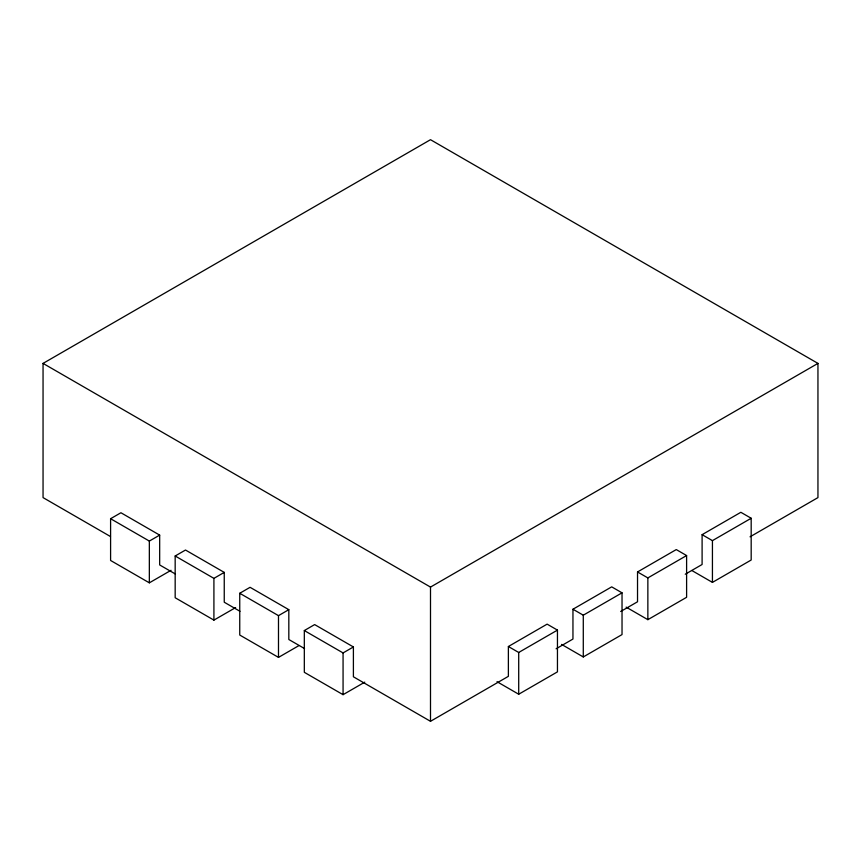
<?xml version="1.0" encoding="UTF-8"?>
<svg xmlns="http://www.w3.org/2000/svg" width="861" height="861" viewBox="0 0 861 861"><rect width="100%" height="100%" fill="white"/><g stroke="black" fill="none" stroke-linecap="round" stroke-linejoin="round"><path stroke-width="1.29" d="M110.466 536.532L43.05 497.604L43.05 363.396L430.5 139.697L817.95 363.396L817.95 497.604L750.049 536.812M171.048 570.305L149.34 582.832L110.595 560.468L110.595 518.709L120.927 512.747L159.672 535.111L159.672 564.945L175.396 574.018M110.595 518.709L149.34 541.074L159.672 535.111M235.623 607.586L213.915 620.114L175.17 597.749L175.17 555.991L185.502 550.028L224.247 572.393L224.247 602.226L239.971 611.299M175.17 555.991L213.915 578.366L224.247 572.393M299.058 645.524L278.49 657.395L239.745 635.031L239.745 593.272L250.077 587.31L288.822 609.674L288.822 639.508L304.546 648.581M239.745 593.272L278.49 615.647L288.822 609.674M364.773 682.149L343.065 694.676L304.32 672.312L304.32 630.553L314.652 624.591L353.397 646.955L353.397 676.789L430.5 721.303L508.377 676.337L508.377 646.514L547.122 624.139L557.454 630.112L557.454 671.86L518.709 694.235L497.001 681.697M43.05 363.396L430.5 587.084L817.95 363.396M304.32 630.553L343.065 652.929L353.397 646.955M556.109 648.785L572.952 639.056L572.952 609.233L611.697 586.858L622.029 592.831L622.029 634.579L583.284 656.954L561.576 644.415M620.684 611.504L637.527 601.774L637.527 571.952L676.272 549.576L686.604 555.549L686.604 597.297L647.859 619.672L626.151 607.134M685.259 574.222L702.102 564.493L702.102 534.67L740.847 512.295L751.179 518.257L751.179 560.016L712.434 582.391L691.867 570.52M508.377 646.514L518.709 652.477L557.454 630.112M572.952 609.233L583.284 615.195L622.029 592.831M637.527 571.952L647.859 577.914L686.604 555.549M702.102 534.67L712.434 540.633L751.179 518.257M712.434 540.633L712.434 582.391M647.859 577.914L647.859 619.672M583.284 615.195L583.284 656.954M518.709 652.477L518.709 694.235M430.5 587.084L430.5 721.303M343.065 652.929L343.065 694.676M278.49 615.647L278.49 657.395M213.915 578.366L213.915 620.114M149.34 541.074L149.34 582.832"/></g></svg>
